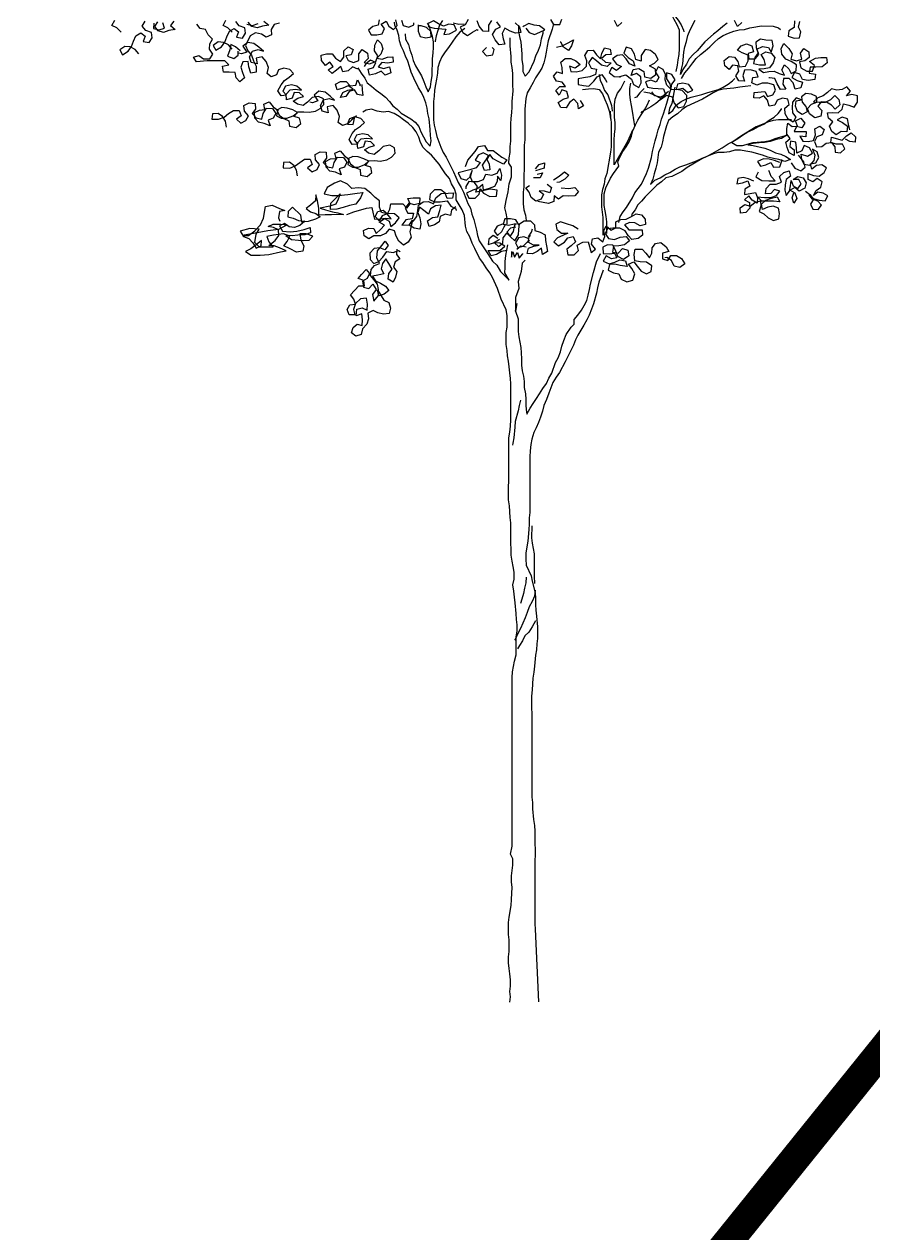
# Model space of a CAD drawing. Header units: inches. Extents: x 350994 to 353538, y 1581369 to 1583842.
# Drawn here: x 351236.177 to 351239.025, y 1582996.209 to 1583000.264 of the extents above; entities that cross this region are included whole.
import ezdxf

# ---------------------------------------------------------------- set-up
doc = ezdxf.new("R2010")
doc.units = ezdxf.units.IN
doc.header["$MEASUREMENT"] = 0
doc.linetypes.add('1', pattern=[0])
doc.layers.add("ROAD'S", color=1, linetype='1')
doc.layers.add('TREE', color=81, linetype='1')

# ---------------------------------------------------------------- blocks, each defined once
blk = doc.blocks.new('TREE_4')
at = {"color": 94}
for points in [[(-2320, 5744.7), (-2346, 5770.7), (-2374.9, 5785.2), (-2357.5, 5817)], [(-1657.6, 5744.7), (-1683.6, 5770.7), (-1712.5, 5785.2), (-1695.1, 5817)], [(664.1, 5803.3), (638.1, 5780.2), (620.8, 5814.9)], [(1693.5, 5813.9), (1690.5, 5773.4), (1658.7, 5753.2), (1655.8, 5721.4), (1690.5, 5709.8), (1722.3, 5712.7), (1731, 5747.4), (1716.6, 5776.3), (1725.3, 5808.1)], [(1379.5, 5803.3), (1353.4, 5780.2), (1336.1, 5814.9)], [(-2214.1, 5617.1), (-2237.2, 5643.1), (-2266.1, 5657.6), (-2297.9, 5660.5), (-2326.8, 5640.3), (-2312.4, 5611.4), (-2277.7, 5631.6), (-2257.4, 5660.5), (-2245.8, 5692.3), (-2231.3, 5724.1), (-2202.4, 5741.4), (-2176.4, 5721.1), (-2188, 5689.3), (-2153.3, 5683.5), (-2135.9, 5712.4), (-2138.8, 5744.2), (-2173.5, 5755.8), (-2193.7, 5781.8), (-2176.3, 5810.7)], [(-2124.3, 5799.1), (-2127.2, 5767.3), (-2092.5, 5758.6), (-2060.7, 5770.2), (-2072.2, 5802)], [(-2005.7, 5810.6), (-2026, 5784.6), (-1997.1, 5761.4), (-2034.7, 5755.7), (-2066.5, 5744.1), (-2098.3, 5752.8), (-2118.5, 5778.9), (-2101.1, 5807.8)], [(-1657.7, 5643.5), (-1680.8, 5669.6), (-1709.7, 5684), (-1741.5, 5687), (-1770.5, 5666.7), (-1756, 5637.8), (-1721.3, 5658), (-1701, 5686.9), (-1689.5, 5718.7), (-1675, 5750.5), (-1646, 5767.8), (-1620, 5747.6), (-1631.6, 5715.8), (-1596.9, 5710), (-1579.6, 5738.8), (-1582.4, 5770.7), (-1617.1, 5782.3), (-1637.3, 5808.3)], [(-1570.8, 5793.8), (-1536.2, 5785.1), (-1504.3, 5796.6)], [(-1469.6, 5811), (-1440.7, 5787.9), (-1478.3, 5782.1), (-1510.1, 5770.6), (-1541.9, 5779.3), (-1562.2, 5805.3)], [(28.1, 5801), (54.1, 5777.8), (62.7, 5743.1), (30.9, 5740.3), (-0.9, 5751.9), (-32.7, 5769.2), (-50.1, 5737.4), (-44.3, 5705.6), (-32.8, 5673.8), (-67.5, 5671), (-90.6, 5699.9), (-107.9, 5731.7), (-87.6, 5763.5), (-58.7, 5777.9), (-81.8, 5806.9)], [(-113.6, 5815.6), (-131, 5786.7), (-131, 5749.1), (-162.8, 5752), (-185.9, 5780.9), (-197.5, 5812.8)], [(-342, 5801.3), (-307.3, 5792.6), (-275.5, 5795.5)], [(-252.4, 5821.5), (-269.8, 5789.7), (-298.7, 5775.3), (-284.3, 5743.4), (-255.4, 5726.1), (-226.4, 5746.3), (-197.5, 5760.7), (-194.6, 5754.9)], [(239.1, 5821), (256.5, 5792.1), (294, 5792.1), (305.6, 5823.9)], [(-781.5, 5819.1), (-787.3, 5787.3), (-819.1, 5778.6), (-845.2, 5758.4), (-830.7, 5729.5), (-796, 5729.5), (-764.2, 5735.2), (-749.7, 5767), (-770, 5793), (-741, 5810.4), (-723.7, 5781.4), (-697.7, 5761.2), (-674.5, 5784.3), (-683.2, 5819)], [(-648.5, 5816.1), (-639.9, 5784.3), (-605.2, 5775.5), (-576.2, 5790), (-576.2, 5801.5)], [(-1377.1, 5799.4), (-1408.9, 5790.7), (-1426.3, 5761.8), (-1423.4, 5730), (-1455.3, 5715.6), (-1484.2, 5733), (-1518.8, 5741.7), (-1550.7, 5724.4), (-1579.6, 5666.6), (-1565.2, 5634.7), (-1542.1, 5608.7), (-1530.6, 5574), (-1516.1, 5542.2), (-1516.2, 5507.5), (-1548, 5501.7), (-1559.5, 5539.3), (-1562.4, 5571.1), (-1594.2, 5568.3), (-1605.8, 5536.5), (-1597.1, 5504.7), (-1585.6, 5472.9), (-1611.6, 5449.7), (-1634.7, 5472.9), (-1640.5, 5504.7), (-1675.2, 5507.6), (-1709.9, 5507.7), (-1715.6, 5542.4), (-1678, 5551), (-1701.2, 5574.2), (-1808.1, 5574.3), (-1871.7, 5568.5), (-1889.1, 5597.5), (-1857.3, 5606.1), (-1828.4, 5585.8), (-1790.8, 5585.8), (-1773.4, 5614.7), (-1793.6, 5643.6), (-1790.7, 5675.4), (-1776.2, 5704.3), (-1802.2, 5730.4), (-1816.6, 5762.2), (-1848.4, 5768), (-1868.6, 5794)], [(941.9, 5967.8), (947.6, 5904.2), (956.2, 5872.4), (976.4, 5846.4), (999.5, 5817.4), (1016.9, 5788.5), (1031.3, 5756.7), (1034.2, 5748)], [(1291.6, 5799.8), (1265.5, 5779.6), (1236.6, 5753.6), (1210.5, 5733.4), (1158.4, 5687.2), (1112.1, 5635.2), (1089, 5612.1), (1065.8, 5586.1), (1048.5, 5554.3), (1028.2, 5522.5), (1013.7, 5493.6), (1019.5, 5525.4), (1028.2, 5557.2), (1034.1, 5626.6), (1039.9, 5658.4), (1048.6, 5690.2), (1057.3, 5724.9), (1071.8, 5759.6), (1100.7, 5817.4)], [(256.5, 5795), (247.8, 5763.2), (224.6, 5693.8), (218.8, 5662), (212.9, 5627.3), (207.1, 5595.5), (198.4, 5563.7), (186.8, 5532), (169.5, 5503.1), (149.2, 5474.2), (134.7, 5445.3), (117.3, 5413.5), (100, 5384.6), (91.2, 5349.9), (85.4, 5286.3), (85.2, 5104.1), (82.3, 5072.3), (82.2, 4927.8), (79.3, 4896), (79.2, 4823.7), (76.3, 4791.9), (76.2, 4722.5), (79.1, 4687.8), (90.6, 4656), (93.5, 4624.2), (93.5, 4618.4)], [(987.7, 5511), (996.4, 5548.6), (999.3, 5580.4), (1005.1, 5612.2), (1008.1, 5646.9), (1008.2, 5756.7), (993.7, 5788.5), (976.4, 5820.4), (956.2, 5860.9)], [(-909, 5533), (-888.8, 5501.1), (-868.6, 5472.2), (-854.1, 5443.3), (-828.1, 5423), (-799.2, 5399.9), (-773.2, 5379.6), (-744.3, 5359.3), (-721.2, 5333.3), (-701, 5307.2), (-675, 5287), (-651.9, 5263.8), (-594.1, 5229.1), (-568.1, 5208.8), (-545, 5182.8), (-533.5, 5151), (-519, 5122), (-501.7, 5093.1), (-478.6, 5067.1), (-472.8, 5098.9), (-475.6, 5130.7), (-478.5, 5165.4), (-484.2, 5229), (-492.9, 5260.8), (-495.7, 5292.6), (-504.4, 5324.4), (-515.9, 5356.2), (-530.3, 5385.2), (-547.7, 5414.1), (-576.5, 5471.9), (-591, 5506.6), (-602.5, 5541.3), (-611.1, 5573.2), (-625.6, 5602.1), (-637.1, 5633.9), (-651.5, 5662.8), (-660.2, 5694.6), (-665.9, 5726.4), (-674.6, 5758.3), (-689, 5787.2), (-691.9, 5804.5)], [(-628.3, 5735.1), (-625.5, 5703.3), (-608.2, 5671.5), (-599.5, 5639.6), (-588, 5607.8), (-579.3, 5576), (-564.9, 5544.2), (-530.3, 5486.3), (-515.8, 5451.6), (-504.3, 5419.8), (-489.9, 5390.9), (-475.4, 5419.8), (-472.5, 5451.6), (-466.6, 5486.3), (-466.6, 5521), (-463.7, 5552.8), (-463.7, 5587.5), (-460.7, 5622.2), (-457.8, 5654), (-457.8, 5688.7), (-463.5, 5720.5), (-475.1, 5752.3), (-483.7, 5784.1), (-489.5, 5792.8)], [(-550.2, 5790), (-550.3, 5752.4), (-538.7, 5720.5), (-504, 5711.8), (-472.2, 5717.6), (-475.1, 5749.4), (-501.1, 5772.6), (-532.9, 5784.2), (-547.3, 5784.2)], [(-492.4, 5778.3), (-454.8, 5769.6), (-385.4, 5763.8), (-397, 5732), (-362.3, 5734.8), (-321.8, 5757.9), (-336.3, 5789.8), (-368.1, 5792.7), (-399.9, 5781.1), (-428.8, 5795.6), (-457.7, 5813), (-486.6, 5798.6), (-495.3, 5792.8)], [(-272.7, 5766.6), (-301.6, 5746.4), (-324.8, 5717.5), (-347.9, 5685.7), (-368.2, 5653.9), (-388.5, 5627.9), (-408.7, 5599), (-423.2, 5567.2), (-431.9, 5535.4), (-434.8, 5500.7), (-440.6, 5466), (-446.5, 5434.2), (-452.3, 5399.5), (-455.2, 5364.8), (-458.1, 5333), (-458.2, 5223.2), (-455.4, 5191.4), (-446.7, 5159.6), (-438.1, 5124.8), (-415, 5061.2), (-400.6, 5029.4), (-383.2, 5000.5), (-340, 4913.7), (-311.1, 4850.1), (-293.8, 4821.1), (-279.3, 4792.2), (-264.9, 4757.5), (-253.4, 4725.7), (-239, 4696.8), (-230.3, 4662.1), (-218.8, 4630.2), (-201.5, 4566.6), (-195.7, 4534.8), (-187.1, 4503), (-135.1, 4424.9), (-135.1, 4424.9), (-106.2, 4381.5), (-80.2, 4358.3), (-60, 4320.7), (-8, 4268.6), (-34, 4312), (-31.1, 4343.8), (-31.1, 4378.5), (-28.1, 4416.1), (-16.5, 4479.7)], [(-405.6, 5815.8), (-423, 5786.9), (-431.7, 5755.1), (-443.3, 5723.4), (-449.1, 5691.6), (-449.1, 5688.7)], [(48.3, 5786.5), (48.2, 5751.8), (54, 5720), (62.6, 5685.3), (68.4, 5615.9), (68.3, 5581.2), (74.1, 5546.5), (74, 5511.8), (88.5, 5482.9), (111.6, 5508.9), (140.6, 5572.5), (152.2, 5604.3), (166.7, 5638.9), (178.3, 5670.7), (184.1, 5705.4), (195.7, 5740.1), (195.7, 5748.8)], [(91.6, 5769.1), (111.8, 5743.1), (143.6, 5731.5), (175.5, 5745.9), (204.4, 5760.3), (172.6, 5783.5), (140.8, 5786.4), (109, 5798), (80.1, 5780.7), (74.3, 5777.8)], [(1019.5, 5470.5), (1039.7, 5502.3), (1062.9, 5531.1), (1086.1, 5562.9), (1106.3, 5588.9), (1132.4, 5612), (1161.3, 5635.1), (1187.3, 5658.3), (1213.4, 5684.2), (1239.4, 5707.4), (1268.4, 5724.7), (1300.2, 5739.1), (1332, 5750.6), (1363.8, 5759.3), (1395.6, 5762.1), (1427.4, 5770.8), (1462.1, 5776.5), (1493.9, 5782.3), (1566.2, 5782.2), (1598, 5770.6), (1609.6, 5762)], [(-909, 5524.3), (-940.8, 5538.8), (-966.8, 5515.7), (-998.6, 5509.9), (-1010.2, 5541.7), (-1036.2, 5518.6), (-1062.2, 5498.4), (-1085.4, 5521.5), (-1056.4, 5541.8), (-1076.6, 5567.8), (-1102.7, 5547.6), (-1125.8, 5576.5), (-1128.6, 5608.3), (-1096.8, 5617), (-1062.1, 5616.9), (-1041.9, 5590.9), (-1013, 5570.6), (-992.8, 5596.6), (-992.7, 5634.2), (-966.7, 5657.3), (-937.8, 5642.8), (-949.4, 5611.1), (-981.2, 5605.3), (-966.8, 5576.4), (-935, 5564.8), (-903.2, 5576.3), (-903.1, 5616.8), (-882.9, 5642.8), (-851.1, 5619.6), (-848.2, 5587.8), (-871.4, 5564.7), (-839.6, 5556), (-802, 5570.4), (-790.4, 5605.1), (-810.6, 5634.1), (-807.7, 5668.8), (-793.2, 5700.5), (-770.1, 5677.4), (-761.4, 5645.6), (-773, 5613.8), (-796.2, 5590.7), (-764.4, 5584.9), (-732.5, 5596.4), (-700.7, 5599.3), (-697.9, 5567.5), (-729.7, 5561.7), (-767.3, 5564.6), (-787.5, 5538.6), (-755.7, 5529.9), (-721, 5538.6), (-712.4, 5503.9), (-747.1, 5489.4), (-770.2, 5512.6), (-804.9, 5498.2), (-839.6, 5489.5), (-848.3, 5524.2), (-816.4, 5535.8), (-802, 5564.7), (-833.8, 5579.1), (-862.7, 5556), (-871.4, 5541.6)], [(-19.3, 4601.1), (-19.3, 4635.8), (-25, 4667.6), (-33.7, 4699.5), (-25, 4742.8), (-13.3, 4794.9), (-7.5, 4841.1), (7, 4884.5), (7, 4942.3), (-10.3, 4965.4), (-7.4, 4997.2), (-1.6, 5029), (-1.5, 5063.7), (1.4, 5095.5), (1.5, 5199.6), (4.4, 5231.4), (7.3, 5266.1), (10.2, 5297.9), (10.3, 5332.6), (16.1, 5396.2), (13.3, 5430.9), (13.3, 5500.3), (10.5, 5535), (4.7, 5566.8), (4.7, 5601.5), (-1, 5665.1), (-0.9, 5711.4)], [(273.7, 5656.2), (308.4, 5664.8), (343.1, 5682.2), (374.9, 5699.5), (363.3, 5664.8), (345.9, 5635.9), (317.1, 5656.2), (299.7, 5685.1), (296.8, 5685.1)], [(2022.5, 5163.1), (2013.8, 5197.8), (2008.1, 5229.6), (1976.3, 5238.3), (1947.3, 5223.9), (1979.1, 5206.5), (2008, 5186.2), (2005.1, 5151.5), (1970.4, 5154.4), (1941.5, 5134.2), (1915.5, 5154.5), (1901.1, 5186.3), (1921.3, 5212.3), (1895.3, 5232.6), (1889.6, 5264.4), (1921.4, 5267.3), (1953.2, 5264.3), (1976.3, 5287.4), (1985, 5319.2), (2016.8, 5310.5), (2048.6, 5298.9), (2068.9, 5327.8), (2068.9, 5365.4), (2034.2, 5374.1), (2002.4, 5365.5), (2025.6, 5394.4), (2005.4, 5420.4), (1976.4, 5403.1), (1944.6, 5400.2), (1912.8, 5408.9), (1889.7, 5385.8), (1863.6, 5365.6), (1831.8, 5354.1), (1805.8, 5331), (1840.5, 5328), (1878.1, 5328), (1909.9, 5345.3), (1933, 5368.4), (1956.1, 5345.3), (1961.9, 5313.5), (1935.8, 5287.5), (1912.7, 5310.6), (1883.8, 5328), (1852, 5330.9), (1831.8, 5304.9), (1854.9, 5278.9), (1849.1, 5244.2), (1814.4, 5235.5), (1782.6, 5258.7), (1771, 5290.5), (1794.2, 5316.5), (1826, 5328.1), (1823.1, 5362.8), (1794.3, 5377.2), (1759.6, 5380.2), (1733.5, 5359.9), (1739.3, 5328.1), (1759.5, 5302.1), (1768.1, 5270.3), (1739.2, 5255.9), (1710.3, 5273.2), (1698.8, 5305), (1701.7, 5336.8), (1733.5, 5342.6), (1701.7, 5354.2), (1681.4, 5328.2), (1678.5, 5296.4), (1681.4, 5264.6), (1701.6, 5238.5), (1684.2, 5209.6), (1655.3, 5227), (1638, 5258.8), (1635.2, 5293.5), (1661.2, 5313.8), (1652.5, 5345.6), (1620.7, 5351.4), (1588.9, 5339.8), (1574.5, 5310.9), (1542.6, 5305.2), (1531.1, 5339.9), (1510.9, 5365.9), (1482, 5351.5), (1450.2, 5354.4), (1453.1, 5386.2), (1516.7, 5392), (1531.1, 5363), (1562.9, 5371.7), (1580.3, 5400.6), (1568.8, 5432.4), (1534.1, 5441.1), (1499.4, 5441.1), (1467.6, 5429.6), (1438.7, 5444.1), (1444.5, 5475.9), (1476.3, 5478.7), (1464.8, 5510.5), (1430.1, 5522.1), (1395.4, 5519.3), (1383.8, 5484.6), (1395.3, 5452.8), (1360.6, 5455.7), (1343.3, 5484.6), (1360.7, 5513.5), (1354.9, 5545.3), (1323.1, 5548.3), (1302.9, 5522.3), (1276.9, 5545.4), (1274, 5577.2), (1302.9, 5600.3), (1334.7, 5597.4), (1355, 5571.4), (1363.6, 5539.5), (1401.2, 5542.4), (1415.7, 5574.2), (1415.7, 5608.9), (1381, 5623.4), (1352.1, 5637.9), (1375.3, 5663.9), (1407.1, 5675.4), (1438.9, 5663.8), (1447.5, 5629.1), (1415.7, 5617.6), (1421.5, 5585.8), (1459.1, 5585.7), (1479.3, 5611.7), (1467.8, 5643.5), (1502.5, 5660.9), (1537.2, 5655), (1554.5, 5626.1), (1566.1, 5663.7), (1560.3, 5695.5), (1522.8, 5698.4), (1491, 5704.2), (1462, 5686.9), (1464.9, 5655.1), (1476.4, 5623.3), (1456.2, 5594.4), (1447.5, 5559.7), (1485, 5551), (1519.7, 5551), (1511.1, 5582.8), (1493.8, 5611.7), (1522.7, 5629), (1554.5, 5620.3), (1574.7, 5594.3), (1566, 5562.5), (1542.9, 5533.6), (1511, 5527.8), (1479.2, 5525), (1508.1, 5504.7), (1539.9, 5510.5), (1571.7, 5513.3), (1600.6, 5498.9), (1632.4, 5490.1), (1618, 5522), (1632.5, 5550.9), (1658.5, 5527.7), (1672.9, 5498.8), (1701.9, 5516.1), (1704.8, 5550.8), (1673, 5571.1), (1641.2, 5585.6), (1618.1, 5614.5), (1612.3, 5649.2), (1629.7, 5678.1), (1658.6, 5649.1), (1678.8, 5617.3), (1670.1, 5585.5), (1704.8, 5573.9), (1736.6, 5585.5), (1728, 5620.2), (1748.2, 5649.1), (1777.1, 5628.8), (1780, 5594.1), (1754, 5573.9), (1722.1, 5568.1), (1730.8, 5533.4), (1765.5, 5513.2), (1800.2, 5513.1), (1811.8, 5547.8), (1782.9, 5571), (1817.6, 5591.2), (1849.4, 5594), (1884.1, 5594), (1886.9, 5562.2), (1858, 5539.1), (1820.4, 5536.2), (1785.7, 5536.3), (1779.9, 5501.6), (1817.5, 5495.8), (1814.6, 5464), (1774.1, 5458.2), (1739.4, 5464), (1725, 5495.8), (1693.2, 5504.5), (1675.8, 5475.7), (1707.6, 5458.3), (1739.4, 5446.7), (1730.7, 5414.9), (1696, 5406.2), (1684.4, 5443.8), (1661.3, 5469.9), (1626.6, 5469.9), (1623.7, 5435.2), (1641, 5406.3), (1609.2, 5403.4), (1589, 5438.1), (1574.6, 5470), (1542.8, 5472.9), (1539.9, 5472.9)], [(-1693, 5180.2), (-1698.6, 5214.5), (-1715.4, 5242.2), (-1740.7, 5261.6), (-1775.9, 5260), (-1779.2, 5227.8), (-1739, 5226.4), (-1706.5, 5240), (-1679.7, 5260.7), (-1650.5, 5279.9), (-1616.8, 5279.1), (-1605.6, 5248.1), (-1632.4, 5227.4), (-1606.1, 5204), (-1576, 5219.1), (-1561.5, 5247.6), (-1584.6, 5275.9), (-1587.8, 5308.7), (-1557.7, 5323.9), (-1521.6, 5321.6), (-1519.9, 5286.3), (-1539.3, 5261), (-1514.6, 5235.1), (-1481.6, 5227.9), (-1474.4, 5260.9), (-1454.3, 5292.7), (-1418.1, 5290.4), (-1399, 5261.2), (-1413.5, 5232.8), (-1444.5, 5221.6), (-1432.4, 5186.6), (-1467.3, 5201.8), (-1500.4, 5209), (-1522.6, 5233.3), (-1525.8, 5266.1), (-1495.7, 5281.3), (-1462.9, 5284.5), (-1470.1, 5316.4), (-1437.6, 5330), (-1414.4, 5301.7), (-1386.6, 5280.7), (-1393.8, 5247.7), (-1365.4, 5233.1), (-1331.7, 5232.4), (-1295.1, 5246.9), (-1268.4, 5267.6), (-1296.8, 5282.1), (-1330.8, 5293.3), (-1362.9, 5296.6), (-1393, 5281.4), (-1377.9, 5251.3), (-1350.1, 5230.3), (-1320.1, 5218.2), (-1316.9, 5185.4), (-1277.4, 5177.5), (-1249.1, 5200.7), (-1256.3, 5232.6), (-1287.8, 5242.3), (-1266.8, 5270), (-1231.6, 5271.7), (-1199.4, 5268.5), (-1161.1, 5275), (-1133.4, 5291.8), (-1111.5, 5315.6), (-1114.7, 5348.4), (-1143.2, 5362.9), (-1181.5, 5356.4), (-1208.9, 5329.2), (-1235.7, 5308.5), (-1268.8, 5315.7), (-1294.1, 5335.2), (-1266.4, 5351.9), (-1233, 5361.5), (-1256.8, 5383.4), (-1288.9, 5386.6), (-1300.1, 5352.6), (-1333.6, 5343), (-1336.8, 5375.8), (-1313.4, 5402.1), (-1280.6, 5405.3), (-1246, 5400.5), (-1272.2, 5423.9), (-1305.3, 5431.1), (-1341.2, 5423), (-1355.7, 5394.6), (-1333.5, 5370.3), (-1366.3, 5367.1), (-1385.4, 5396.3), (-1366.3, 5432), (-1346.8, 5457.4), (-1317.6, 5476.6), (-1293.3, 5498.8), (-1315.6, 5523.1), (-1351.1, 5531.9), (-1382.1, 5520.7), (-1394.2, 5490.7), (-1425.2, 5479.5), (-1450.5, 5499), (-1441.8, 5534.5), (-1456.3, 5571), (-1479.5, 5599.3), (-1515.4, 5591.2), (-1509.7, 5556.9), (-1545.2, 5565.6), (-1554.9, 5599.1), (-1537.2, 5632.4), (-1503.8, 5642), (-1472.2, 5632.4), (-1498.5, 5655.8), (-1528.7, 5678.3), (-1565.8, 5684.6), (-1594.1, 5661.5), (-1571.6, 5626.7), (-1602.6, 5615.6), (-1620.3, 5619.9)], [(-1611.5, 5634.8), (-1637.5, 5657.9), (-1666.4, 5672.4), (-1672.2, 5640.6), (-1686.7, 5603.1), (-1649.1, 5588.6), (-1623.1, 5608.8), (-1623, 5631.9)], [(-142.7, 5653.7), (-165.8, 5630.6), (-142.7, 5604.5), (-105.1, 5610.3), (-96.4, 5642.1), (-108, 5653.7)], [(415.1, 5338), (435.3, 5306.2), (406.3, 5288.9), (400.6, 5320.7), (377.5, 5346.7), (351.4, 5326.5), (331.2, 5294.7), (299.4, 5297.7), (284.9, 5326.6), (313.9, 5346.8), (345.7, 5355.4), (337, 5393), (305.3, 5401.7), (290.8, 5369.9), (270.6, 5398.9), (293.7, 5422), (328.4, 5422), (308.2, 5448), (273.5, 5453.8), (256.2, 5482.7), (279.3, 5508.7), (311.1, 5500), (308.3, 5534.7), (299.6, 5566.5), (325.7, 5589.6), (360.4, 5589.6), (389.3, 5575.1), (415.3, 5552), (386.3, 5531.8), (351.6, 5543.4), (360.3, 5511.6), (392.1, 5508.6), (426.8, 5517.3), (452.8, 5543.3), (455.8, 5575.1), (444.2, 5606.9), (461.6, 5635.8), (493.4, 5638.6), (513.6, 5609.7), (536.7, 5586.6), (545.4, 5618.4), (559.9, 5653), (594.6, 5644.3), (600.4, 5612.5), (568.6, 5609.7), (542.5, 5589.5), (565.6, 5566.3), (600.3, 5563.4), (577.2, 5540.3), (542.5, 5549), (513.6, 5575), (487.6, 5595.3), (464.4, 5563.5), (481.7, 5531.7), (513.5, 5525.9), (507.7, 5494.1), (473, 5479.6), (435.4, 5473.9), (403.6, 5468.1), (403.6, 5433.4), (435.4, 5427.6), (467.2, 5424.7), (496.1, 5453.6), (516.4, 5479.6), (545.3, 5494), (565.5, 5462.2), (574.2, 5447.7)], [(652.3, 5482.4), (687, 5491), (721.7, 5465), (733.2, 5433.1), (765, 5415.8), (779.5, 5444.7), (776.6, 5479.4), (750.6, 5499.6), (718.8, 5488.1), (730.4, 5522.8), (765.1, 5528.5), (794, 5511.2), (799.7, 5479.3), (837.3, 5470.6), (866.2, 5493.7), (863.4, 5525.5), (828.7, 5545.8), (857.6, 5560.2), (880.8, 5583.4), (863.5, 5612.3), (834.6, 5635.4), (802.8, 5641.3), (779.6, 5606.6), (779.6, 5571.9), (747.8, 5583.5), (739.1, 5615.3), (721.8, 5647.1), (690, 5655.8), (675.5, 5621.1), (701.5, 5595.1), (730.4, 5574.8), (742, 5543), (710.2, 5557.5), (690, 5586.4), (666.9, 5609.6), (635, 5606.7), (609, 5586.5), (632.1, 5554.7), (661, 5540.2), (632.1, 5517.1), (603.2, 5534.5), (588.7, 5505.6), (617.6, 5482.4), (649.4, 5479.5), (655.2, 5479.5)], [(528, 5494.1), (533.7, 5459.4), (548.1, 5430.4), (559.7, 5398.6), (579.9, 5372.6), (603, 5308.9), (605.8, 5277.1), (605.8, 5274.2)], [(793.9, 5389.7), (828.6, 5383.9), (869, 5366.5), (900.8, 5349.1), (929.7, 5369.4), (964.4, 5360.7), (976, 5323.1), (999.1, 5294.1), (1033.8, 5302.8), (1048.3, 5334.6), (1051.2, 5369.2), (1022.3, 5398.2), (990.5, 5404), (1028.1, 5412.6), (1057, 5386.6), (1085.9, 5401), (1062.8, 5432.8), (1028.1, 5441.5), (996.3, 5435.8), (987.6, 5404), (955.8, 5401.1), (961.6, 5435.8), (981.9, 5461.8), (961.7, 5493.7), (929.9, 5502.4), (929.8, 5467.7), (950, 5438.7), (955.8, 5406.9), (932.7, 5430.1), (921.2, 5461.9), (924.1, 5493.7), (909.6, 5522.6), (880.7, 5540), (863.4, 5508.2), (883.6, 5476.4), (869.1, 5447.5), (837.3, 5459.1), (805.5, 5450.4), (817, 5418.6), (848.8, 5412.8), (912.4, 5407), (924, 5375.1), (895, 5357.8), (860.4, 5366.5), (843, 5389.7)], [(-885.9, 5434.6), (-883.1, 5402.8), (-880.2, 5368.1), (-912, 5373.9), (-929.3, 5402.9), (-961.1, 5391.3), (-981.4, 5362.4), (-1013.2, 5356.7), (-998.7, 5385.6), (-969.8, 5400), (-938, 5405.8), (-966.9, 5426), (-998.7, 5411.6), (-1033.4, 5403), (-1042.1, 5434.8), (-1013.1, 5452.1), (-978.4, 5452.1), (-955.3, 5426), (-920.6, 5428.9), (-911.9, 5460.7), (-894.6, 5431.7), (-900.4, 5426)], [(429.6, 5404.5), (464.3, 5407.4), (496.1, 5410.2), (527.9, 5404.4), (548.1, 5378.4), (562.5, 5343.7), (577, 5311.9), (588.5, 5277.1), (594.2, 5245.3), (597.1, 5228)], [(727.2, 5161.4), (712.7, 5129.6), (698.2, 5094.9), (680.8, 5066), (617.1, 4956.2), (617.2, 5034.3), (617.2, 5103.6), (620.2, 5135.4), (623.1, 5170.1), (623.1, 5204.8), (620.3, 5239.5), (620.3, 5311.8), (623.2, 5346.5), (637.7, 5381.2), (658, 5407.2), (672.5, 5436.1), (681.2, 5456.3)], [(645.7, 4612.1), (654.4, 4646.8), (671.8, 4675.7), (692, 4701.7), (726.8, 4759.5), (741.3, 4788.4), (781.8, 4840.4), (810.8, 4904), (822.4, 4935.8), (839.8, 4999.4), (845.6, 5034), (863, 5097.6), (871.7, 5132.3), (880.4, 5164.1), (892, 5195.9), (900.7, 5227.7), (912.3, 5259.5), (921, 5291.3), (932.6, 5323.1), (950, 5386.7), (958.7, 5409.8)], [(715.9, 5441.8), (710, 5410), (710, 5375.3), (712.9, 5340.6), (718.6, 5308.8), (724.4, 5274.1), (735.9, 5210.5), (738.8, 5187.4)], [(796.8, 5410), (770.7, 5384), (750.5, 5358), (738.9, 5355.1)], [(1432.9, 5426.7), (1398.2, 5421), (1366.4, 5418.1), (1331.7, 5412.4), (1268.1, 5406.6), (1236.2, 5398), (1207.3, 5383.6), (1178.4, 5366.2), (1143.7, 5346), (1048.2, 5302.7), (1022.2, 5282.5), (996.1, 5259.4), (967.2, 5242.1), (941.2, 5219), (929.6, 5187.2), (912.2, 5123.6), (906.4, 5091.8), (897.7, 5060), (883.2, 5031.1), (877.4, 4999.3), (874.4, 4967.5), (865.7, 4935.7), (857, 4901), (848.3, 4869.2), (833.8, 4837.4), (859.9, 4863.4), (891.7, 4877.9), (920.6, 4895.2), (949.6, 4909.6), (981.4, 4929.8), (1010.3, 4944.3), (1045, 4955.8), (1108.6, 4978.9), (1137.6, 4993.3), (1172.3, 5007.7), (1201.2, 5022.2), (1230.1, 5039.5), (1262, 5056.8), (1296.7, 5079.9), (1325.6, 5094.3), (1354.5, 5111.6), (1383.5, 5131.9), (1415.3, 5152.1), (1447.1, 5166.5), (1478.9, 5183.8), (1510.7, 5198.2), (1542.6, 5221.3), (1571.5, 5238.7), (1594.6, 5261.8), (1614.9, 5287.8), (1614.9, 5290.7)], [(978.9, 5418.5), (973.1, 5386.7), (967.3, 5352), (961.5, 5320.2), (947, 5291.3), (941.2, 5259.5), (967.2, 5279.7), (987.5, 5311.5), (1016.4, 5331.7), (1045.4, 5346.1), (1077.2, 5357.7), (1140.8, 5374.9), (1175.5, 5386.5), (1239.1, 5403.8), (1268.1, 5418.2), (1297, 5435.5), (1323, 5455.7), (1337.5, 5470.2)], [(-1269.1, 4889.2), (-1274.7, 4923.6), (-1291.5, 4951.3), (-1316.8, 4970.7), (-1352.1, 4969), (-1355.3, 4936.9), (-1315.1, 4935.4), (-1282.6, 4949.1), (-1255.8, 4969.8), (-1226.6, 4988.9), (-1192.9, 4988.2), (-1181.7, 4957.2), (-1208.5, 4936.4), (-1182.2, 4913), (-1152.1, 4928.2), (-1137.6, 4956.6), (-1160.7, 4984.9), (-1163.9, 5017.8), (-1133.8, 5032.9), (-1097.7, 5030.6), (-1096, 4995.4), (-1115.4, 4970), (-1090.7, 4944.1), (-1057.7, 4936.9), (-1050.5, 4970), (-1030.4, 5001.8), (-994.2, 4999.5), (-975.1, 4970.2), (-989.6, 4941.8), (-1020.6, 4930.6), (-1008.5, 4895.6), (-1043.4, 4910.8), (-1076.5, 4918), (-1098.7, 4942.3), (-1101.9, 4975.2), (-1071.8, 4990.3), (-1039, 4993.5), (-1046.2, 5025.5), (-1013.7, 5039.1), (-990.5, 5010.8), (-962.7, 4989.8), (-969.9, 4956.7), (-941.5, 4942.2), (-907.8, 4941.4), (-871.3, 4955.9), (-844.5, 4976.7), (-872.9, 4991.2), (-906.9, 5002.4), (-939, 5005.6), (-969.2, 4990.4), (-954, 4960.3), (-926.2, 4939.4), (-896.2, 4927.3), (-893, 4894.4), (-853.5, 4886.6), (-825.2, 4909.7), (-832.4, 4941.7), (-863.9, 4951.3), (-842.9, 4979.1), (-807.7, 4980.8), (-775.5, 4977.5), (-737.2, 4984.1), (-709.5, 5000.8), (-687.6, 5024.6), (-690.9, 5057.4), (-719.3, 5072), (-757.6, 5065.4), (-785, 5038.3), (-811.8, 5017.6), (-844.9, 5024.8), (-870.2, 5044.2), (-842.5, 5060.9), (-809.1, 5070.6), (-832.9, 5092.4), (-865.1, 5095.7), (-876.3, 5061.7), (-909.7, 5052.1), (-912.9, 5084.9), (-889.5, 5111.1), (-856.7, 5114.3), (-822.1, 5109.6), (-848.3, 5133), (-881.4, 5140.2), (-917.3, 5132.1), (-931.8, 5103.7), (-909.6, 5079.3), (-942.4, 5076.1), (-961.5, 5105.3), (-942.4, 5141.1), (-922.9, 5166.4), (-893.7, 5185.6), (-869.4, 5207.9), (-891.7, 5232.2), (-927.2, 5240.9), (-958.2, 5229.8), (-970.3, 5199.8), (-1001.3, 5188.6), (-1026.6, 5208), (-1017.9, 5243.5), (-1032.4, 5280.1), (-1055.6, 5308.4), (-1091.5, 5300.3), (-1085.8, 5265.9), (-1121.3, 5274.7), (-1131, 5308.1), (-1113.3, 5341.5), (-1079.9, 5351.1), (-1048.4, 5341.4), (-1074.6, 5364.9), (-1104.8, 5387.4), (-1141.9, 5393.7), (-1170.2, 5370.5), (-1147.7, 5335.8), (-1178.7, 5324.6), (-1196.4, 5329)], [(573.4, 4545.7), (573.4, 4615.1), (570.6, 4646.9), (564.8, 4681.6), (559.1, 4713.4), (559.1, 4782.8), (567.8, 4817.4), (596.8, 4875.2), (614.2, 4904.1), (646, 4947.5), (640.3, 4973.5), (654.7, 5005.3), (669.2, 5034.2), (689.5, 5063.1), (706.9, 5092), (721.3, 5126.7), (730.1, 5158.5), (744.5, 5193.2), (759, 5222.1), (779.3, 5253.8), (799.6, 5282.7), (814, 5311.6), (828.5, 5343.4)], [(941.3, 5392.5), (915.3, 5369.4), (892.1, 5343.4), (866.1, 5320.3), (837.2, 5300.1), (808.2, 5285.6), (779.3, 5268.3), (779.3, 5265.4)], [(-2.9, -31.8), (0, 0), (-2.9, 31.8), (0.1, 63.6), (0.1, 101.2), (-2.8, 135.9), (-8.5, 167.7), (-11.4, 202.4), (-11.3, 237.1), (-8.4, 268.9), (-8.4, 338.3), (-11.2, 370.1), (-11.2, 442.4), (-8.2, 474.2), (3.4, 543.6), (6.3, 578.3), (9.2, 615.8), (9.3, 650.5), (6.4, 685.2), (6.4, 719.9), (9.4, 751.7), (15.2, 783.5), (15.2, 821.1), (0.8, 850), (9.5, 896.3), (10, 1900.6), (12.9, 1935.3), (24.6, 1998.9), (33.3, 2036.5), (33.4, 2143.5), (39.2, 2178.2), (39.2, 2215.8), (36.4, 2247.6), (33.5, 2282.3), (27.8, 2345.9), (24.9, 2380.6), (19.2, 2415.3), (13.4, 2452.9), (22.1, 2487.6), (22.2, 2528), (16.4, 2562.7), (10.7, 2594.5), (4.9, 2629.3), (4.9, 2666.8), (2.1, 2701.5), (2.2, 2823), (-0.7, 2854.8), (-6.4, 2924.2), (-12.1, 2958.9), (-12.1, 3034), (-9.1, 3074.5), (-8.9, 3329), (-3.1, 3363.6), (-0.2, 3398.3), (2.8, 3435.9), (3, 3649.9), (0.1, 3681.7), (-2.8, 3716.4), (-8.5, 3751.1), (-11.4, 3785.8), (-17.1, 3817.6), (-20, 3849.4), (-25.7, 3884.1), (-25.7, 3956.4), (-19.9, 3988.2), (-19.8, 4057.6), (-25.6, 4092.3), (-54.4, 4155.9), (-77.5, 4219.5), (-106.3, 4283.2), (-123.7, 4312.1), (-143.9, 4341), (-164.1, 4372.9), (-184.3, 4398.9), (-213.2, 4456.8), (-227.6, 4488.6), (-242, 4526.2), (-259.3, 4558), (-268, 4589.8), (-273.7, 4653.4), (-288.1, 4688.1), (-322.8, 4746), (-322.7, 4780.7), (-334.3, 4812.5), (-351.6, 4841.4), (-363.1, 4873.2), (-386.2, 4902.2), (-406.4, 4931.1), (-423.8, 4960), (-470, 5012.1), (-496, 5035.3), (-519.1, 5058.4), (-536.4, 5087.4), (-545, 5119.2), (-562.4, 5151), (-582.6, 5177), (-608.6, 5203.1), (-637.5, 5223.3), (-663.5, 5243.6), (-692.4, 5261), (-727.1, 5272.6), (-758.9, 5269.7), (-793.6, 5275.5), (-828.2, 5287.1), (-860.1, 5281.4), (-880.3, 5269.8)], [(594.3, 5274.3), (597.1, 5239.6), (600, 5207.7), (599.9, 5063.2), (596.9, 5031.4), (573.7, 4904.2), (562.1, 4872.4), (559.2, 4840.6), (547.6, 4808.8), (541.8, 4777), (541.7, 4704.7), (547.5, 4672.9), (550.3, 4641.1), (550.2, 4537)], [(-917.9, 5246.7), (-946.8, 5220.7), (-970, 5197.6), (-938.2, 5194.7), (-926.6, 5240.9)], [(1675.6, 5224.1), (1597.5, 5224.2), (1565.7, 5218.4), (1531, 5209.8), (1499.2, 5195.4), (1464.5, 5180.9), (1377.7, 5129), (1319.8, 5088.5), (1348.7, 5071.2), (1383.4, 5071.1), (1447, 5088.4), (1516.4, 5094.1), (1548.2, 5099.9), (1582.9, 5114.3), (1646.6, 5131.6), (1614.7, 5111.4), (1582.9, 5105.7), (1548.2, 5094.1), (1513.5, 5088.4), (1481.7, 5085.5), (1447, 5082.6), (1415.2, 5074), (1447, 5071.1), (1516.4, 5053.7), (1548.2, 5042.1), (1580, 5027.6), (1611.8, 5018.9), (1640.7, 5004.4), (1669.6, 4987), (1634.9, 4975.5), (1600.2, 4987.1), (1568.4, 4992.9), (1533.7, 5001.6), (1501.9, 5013.2), (1438.3, 5030.6), (1403.6, 5036.4), (1371.8, 5042.2), (1337.1, 5042.3), (1305.3, 5033.6), (1273.5, 5027.9), (1235.9, 5027.9), (1204.1, 5019.3), (1169.4, 5004.8), (1140.5, 4990.4), (1053.7, 4938.4), (1021.8, 4915.3), (992.9, 4900.9), (961.1, 4886.5), (926.4, 4877.8), (900.4, 4854.7), (871.4, 4834.5), (802, 4765.2), (781.7, 4739.2), (758.6, 4716.1), (744.1, 4687.2), (723.8, 4661.2), (720.9, 4652.5)], [(1759, 4799), (1785, 4778.7), (1805.2, 4749.8), (1787.9, 4720.9), (1802.3, 4692), (1834.1, 4689.1), (1854.4, 4715.1), (1831.3, 4738.2), (1799.5, 4749.8), (1779.2, 4775.9), (1805.2, 4755.6), (1839.9, 4744), (1874.6, 4741.1), (1892, 4770), (1863.1, 4787.4), (1831.3, 4793.2), (1805.3, 4772.9), (1822.6, 4801.8), (1848.7, 4822.1), (1857.4, 4853.9), (1828.5, 4874.1), (1802.4, 4853.9), (1773.5, 4868.4), (1773.6, 4903.1), (1805.4, 4891.5), (1840.1, 4888.6), (1869, 4908.8), (1883.5, 4937.7), (1854.6, 4955.1), (1822.8, 4952.2), (1796.7, 4929.1), (1788.1, 4960.9), (1819.9, 4966.7), (1837.3, 4998.4), (1828.6, 5033.1), (1799.7, 5047.6), (1814.2, 5012.9), (1808.3, 4981.1), (1782.3, 4952.2), (1750.5, 4958), (1736.1, 4987), (1733.2, 5018.8), (1770.8, 5007.2), (1799.7, 5024.5), (1782.4, 5056.3), (1750.6, 5070.8), (1736.1, 5039), (1707.2, 5024.6), (1704.3, 5056.4), (1701.5, 5091.1), (1669.7, 5096.9), (1663.9, 5065.1), (1689.9, 5044.8), (1689.8, 5010.1), (1660.9, 5027.5), (1649.4, 5059.3), (1640.7, 5091.1), (1666.8, 5111.4), (1646.6, 5137.4), (1646.6, 5172.1), (1652.4, 5203.9), (1678.4, 5183.6), (1710.2, 5186.5), (1698.7, 5218.3), (1730.5, 5232.7), (1753.6, 5203.8), (1736.2, 5174.9), (1704.4, 5183.6), (1690, 5154.7), (1762.2, 5154.6), (1759.3, 5122.8), (1724.6, 5125.8), (1742, 5096.8), (1773.8, 5093.9), (1805.6, 5099.7), (1817.2, 5134.3), (1814.3, 5169), (1843.2, 5186.4), (1869.2, 5166.1), (1857.6, 5134.3), (1825.8, 5122.8), (1811.3, 5093.9), (1822.9, 5062.1), (1854.7, 5064.9), (1880.7, 5085.1), (1912.5, 5088), (1932.7, 5062), (1935.6, 5030.2), (1967.4, 5027.2), (1993.5, 5050.3), (1979, 5079.3), (1941.4, 5079.3), (1909.6, 5088), (1912.6, 5119.8), (1976.2, 5102.4), (2002.2, 5128.4), (2031.1, 5145.7), (2057.1, 5122.6), (2054.2, 5090.8), (2022.4, 5093.7), (1996.4, 5108.2)], [(-267.6, 4945.4), (-253.2, 4983), (-232.9, 5009), (-209.7, 5035), (-189.5, 5063.9), (-154.8, 5069.7), (-137.4, 5040.7), (-102.8, 5040.7), (-50.7, 5000.2), (-21.8, 4985.7), (-42.1, 4959.7), (-73.9, 4974.2), (-102.8, 4991.5), (-123, 5017.6), (-140.4, 4988.7), (-126, 4959.8), (-123.1, 4925.1), (-154.9, 4922.2), (-166.4, 4954), (-146.2, 4982.9), (-131.7, 5011.8), (-163.5, 5026.3), (-192.4, 5011.9), (-209.8, 4983), (-180.9, 4968.5), (-204, 4936.7), (-241.6, 4925.2), (-311, 4907.9), (-296.6, 4873.2), (-261.9, 4864.5), (-235.9, 4887.6), (-227.2, 4922.3), (-241.7, 4890.5), (-227.2, 4855.8), (-192.6, 4855.7), (-160.7, 4867.3), (-146.3, 4899.1), (-111.6, 4893.2), (-79.7, 4904.8), (-62.4, 4933.7), (-53.7, 4893.2), (-56.7, 4861.4), (-76.9, 4887.4), (-79.8, 4855.6), (-94.3, 4826.7), (-126.1, 4815.2), (-160.8, 4803.7), (-163.7, 4838.4), (-189.7, 4815.3), (-224.4, 4803.7), (-262, 4786.4), (-247.6, 4757.5), (-210, 4757.4), (-186.8, 4780.6), (-181, 4812.4), (-160.8, 4786.3), (-123.2, 4766), (-82.8, 4768.9), (-79.8, 4803.6), (-120.3, 4809.4), (-175.3, 4797.9), (-207.1, 4792.1), (-195.5, 4826.8), (-215.7, 4852.9), (-247.5, 4855.8), (-264.9, 4826.9), (-264.9, 4812.4)], [(148.7, 4930.6), (171.8, 4956.6), (203.7, 4968.1), (200.7, 4936.3), (148.7, 4919)], [(1605.9, 4969.7), (1574.1, 4981.3), (1542.4, 4990), (1507.7, 4990.1), (1472.9, 4975.6), (1490.3, 4946.7), (1522.1, 4955.4), (1551, 4969.8), (1568.3, 4940.9), (1605.9, 4943.7), (1617.5, 4978.4), (1617.5, 4987.1)], [(1672.4, 4966.8), (1695.5, 4935), (1730.2, 4920.5), (1756.3, 4940.7), (1747.6, 4972.5), (1727.4, 5001.4), (1715.9, 5013)], [(160.2, 4898.8), (192, 4907.4), (177.6, 4878.5), (137.1, 4878.6)], [(255.6, 4866.9), (290.3, 4887.1), (322.2, 4913.1), (348.2, 4892.8), (325, 4869.7), (293.2, 4852.4), (275.8, 4849.5)], [(1449.7, 4857.1), (1417.9, 4871.6), (1386.1, 4880.3), (1354.3, 4874.6), (1348.5, 4842.8), (1383.2, 4848.5), (1415, 4860), (1426.6, 4828.2), (1397.6, 4810.9), (1394.7, 4779.1), (1429.4, 4784.9), (1461.2, 4790.6), (1472.7, 4758.8), (1469.8, 4727), (1440.9, 4744.4), (1420.7, 4770.4), (1394.7, 4747.3), (1423.6, 4729.9), (1426.4, 4698.1), (1403.3, 4672.1), (1371.5, 4666.4), (1368.6, 4698.2), (1397.5, 4718.4), (1429.3, 4709.7), (1455.4, 4729.9), (1490.1, 4741.4), (1492.9, 4709.6), (1481.3, 4677.8), (1510.2, 4663.3), (1536.2, 4640.2), (1568, 4622.8), (1599.9, 4634.4), (1602.8, 4666.2), (1597, 4698), (1565.2, 4709.6), (1533.4, 4703.8), (1501.6, 4689.4), (1495.8, 4721.2), (1521.9, 4744.3), (1556.6, 4755.8), (1588.4, 4764.5), (1605.7, 4735.5), (1568.1, 4738.5), (1498.8, 4738.5), (1472.8, 4764.6), (1513.2, 4761.6), (1550.8, 4761.6), (1585.5, 4773.1), (1605.8, 4799.2), (1574, 4807.9), (1550.8, 4784.7), (1519, 4781.9), (1524.8, 4813.7), (1548, 4839.7), (1582.7, 4839.7), (1614.5, 4851.2), (1603, 4885.9), (1629, 4909), (1660.8, 4920.5), (1669.5, 4888.7), (1643.4, 4868.5), (1637.6, 4836.7), (1634.7, 4804.9), (1643.3, 4773.1), (1663.6, 4799.1), (1669.4, 4830.9), (1672.3, 4862.7), (1683.9, 4830.9), (1712.8, 4813.5), (1733, 4839.5), (1718.6, 4868.4), (1683.9, 4868.5), (1712.8, 4885.8), (1744.6, 4877.1), (1762, 4848.2), (1753.3, 4816.4), (1721.4, 4799), (1695.4, 4819.3), (1666.5, 4804.9), (1695.4, 4787.5), (1706.9, 4755.7), (1689.6, 4726.8), (1678, 4758.6), (1689.6, 4787.5)], [(1475.8, 4912), (1461.3, 4883.1), (1498.9, 4862.9), (1539.3, 4859.9), (1576.9, 4859.9), (1553.8, 4885.9), (1542.3, 4917.8), (1539.4, 4920.6)], [(-974.3, 4660.3), (-933.8, 4674.7), (-858.6, 4697.7), (-826.8, 4700.6), (-818.2, 4663), (-809.5, 4631.2), (-777.7, 4634.1), (-743, 4636.9), (-711.2, 4634), (-734.3, 4662.9), (-769, 4671.6), (-780.5, 4703.5), (-780.5, 4741), (-806.5, 4761.3), (-832.5, 4787.4), (-867.2, 4813.4), (-907.7, 4819.2), (-945.3, 4813.5), (-971.2, 4839.5), (-1011.7, 4859.8), (-1049.3, 4845.4), (-1092.7, 4819.4), (-1110.1, 4781.8), (-1063.8, 4773.1), (-1026.2, 4773.1), (-968.4, 4778.8), (-913.5, 4787.4), (-878.8, 4790.3), (-893.3, 4758.5), (-922.2, 4720.9), (-959.8, 4712.3), (-997.4, 4700.8), (-1035, 4692.1), (-1072.6, 4689.3), (-1069.7, 4726.9), (-1014.7, 4781.7), (-1026.3, 4749.9), (-1040.7, 4721), (-1075.5, 4709.5), (-1133.3, 4698), (-1101.5, 4686.4), (-1061, 4674.8), (-1029.2, 4669), (-994.5, 4660.3), (-1066.8, 4657.5), (-1104.4, 4657.5), (-1142, 4654.6), (-1142, 4698), (-1150.6, 4741.4), (-1159.2, 4776.1), (-1162.2, 4741.4), (-1191.1, 4715.4), (-1217.1, 4695.2), (-1191.1, 4674.9), (-1159.3, 4666.2), (-1133.3, 4646), (-1162.3, 4631.5), (-1205.6, 4617.1), (-1243.2, 4614.2), (-1249, 4654.7), (-1298.1, 4703.9), (-1324.1, 4677.9), (-1327.1, 4646.1), (-1295.3, 4637.4), (-1263.5, 4622.9), (-1225.9, 4620), (-1254.8, 4594), (-1286.6, 4582.5), (-1318.4, 4585.4), (-1347.3, 4605.7), (-1376.3, 4591.2), (-1358.9, 4559.4), (-1312.7, 4556.5), (-1272.2, 4559.3), (-1228.8, 4570.9), (-1194.1, 4582.4), (-1191.3, 4550.6), (-1226, 4539.1), (-1266.4, 4536.2), (-1301.1, 4533.3), (-1338.7, 4533.4), (-1304, 4510.2), (-1263.6, 4507.3), (-1231.8, 4504.4), (-1200, 4507.2), (-1176.8, 4530.3), (-1217.3, 4544.8), (-1254.9, 4544.9), (-1249.1, 4507.3), (-1231.8, 4472.6), (-1237.6, 4440.8), (-1275.2, 4435), (-1312.8, 4455.3), (-1350.3, 4472.7), (-1330.1, 4498.7), (-1315.6, 4530.5), (-1353.2, 4545), (-1411, 4536.3), (-1451.5, 4527.7), (-1440, 4495.9), (-1414, 4464.1), (-1494.9, 4464.1), (-1523.8, 4493.1), (-1515.1, 4542.2), (-1497.7, 4571.1), (-1552.6, 4576.9), (-1610.5, 4559.6), (-1590.3, 4527.8), (-1558.5, 4516.2), (-1535.4, 4490.2), (-1515.2, 4458.4), (-1486.2, 4472.8), (-1483.3, 4504.6), (-1515.1, 4478.6), (-1547, 4455.5), (-1578.8, 4438.2), (-1544.1, 4417.9), (-1492.1, 4417.9), (-1440, 4420.7), (-1370.6, 4438), (-1335.9, 4443.7), (-1376.4, 4461.1), (-1408.2, 4472.7), (-1440, 4475.6), (-1402.4, 4504.5), (-1379.2, 4533.4), (-1382.1, 4568.1), (-1411, 4582.6), (-1442.8, 4588.4), (-1413.8, 4602.8), (-1367.6, 4602.8), (-1330, 4597), (-1382.1, 4571), (-1445.7, 4562.4), (-1509.3, 4550.9), (-1564.2, 4539.4), (-1596, 4533.6), (-1561.4, 4533.6), (-1523.7, 4562.5), (-1489, 4597.1), (-1471.6, 4637.6), (-1460, 4707), (-1419.5, 4715.6), (-1376.2, 4695.3), (-1344.4, 4683.7), (-1376.2, 4678), (-1382, 4640.4), (-1373.3, 4620.1)], [(218, 4840.9), (244, 4820.6), (235.3, 4788.8), (203.5, 4797.5), (171.7, 4800.5), (197.7, 4780.2), (183.2, 4751.3), (151.4, 4739.8), (122.5, 4760), (111, 4791.8), (90.8, 4817.9), (113.9, 4832.3)], [(-325.7, 4705.5), (-351.7, 4685.3), (-357.5, 4653.5), (-389.3, 4662.2), (-418.3, 4647.8), (-424.1, 4616), (-453, 4598.6), (-484.8, 4587.1), (-493.5, 4621.8), (-464.5, 4642), (-432.7, 4644.9), (-421.1, 4682.5), (-412.4, 4714.3), (-447.1, 4711.4), (-476, 4694.1), (-487.6, 4662.3), (-516.5, 4682.6), (-542.5, 4702.8), (-551.2, 4671), (-539.7, 4639.2), (-534, 4604.5), (-539.8, 4572.7), (-574.5, 4578.5), (-603.4, 4595.9), (-583.1, 4624.8), (-600.5, 4555.4), (-591.9, 4523.6), (-609.2, 4494.7), (-638.2, 4477.4), (-664.2, 4500.5), (-681.5, 4529.5), (-690.1, 4561.3), (-721.9, 4572.9), (-745.1, 4546.9), (-774, 4532.4), (-814.5, 4532.5), (-843.4, 4515.2), (-872.3, 4532.5), (-875.2, 4564.3), (-846.2, 4578.8), (-814.4, 4575.8), (-800, 4546.9), (-774, 4570), (-750.8, 4596), (-782.6, 4613.4), (-750.8, 4636.5), (-721.9, 4619.1), (-713.2, 4587.3), (-684.3, 4610.4), (-664, 4639.3), (-690, 4662.5), (-730.5, 4665.4), (-765.2, 4651), (-782.6, 4622.1), (-805.7, 4648.1), (-791.2, 4677), (-759.4, 4685.7), (-733.4, 4662.5), (-718.9, 4691.4), (-713.1, 4723.2), (-640.8, 4723.1), (-617.7, 4697.1), (-597.5, 4723.1), (-611.9, 4754.9), (-580.1, 4757.8), (-539.6, 4757.7), (-542.5, 4725.9), (-574.3, 4717.3), (-606.1, 4726), (-626.4, 4697.1), (-612, 4668.2), (-577.3, 4668.2), (-586, 4633.5), (-623.6, 4627.7), (-646.7, 4595.9), (-603.4, 4598.8), (-577.3, 4621.9), (-557, 4647.9), (-551.2, 4682.6), (-548.3, 4714.4), (-519.4, 4734.6), (-487.6, 4737.5), (-458.7, 4723), (-444.2, 4757.7), (-412.4, 4783.7), (-371.9, 4786.5), (-340.1, 4789.4), (-345.9, 4757.6), (-377.7, 4754.7), (-389.2, 4786.5), (-415.2, 4806.8), (-452.8, 4806.8), (-478.9, 4780.8), (-481.8, 4749), (-452.9, 4734.5), (-418.2, 4734.5), (-377.7, 4740.3), (-354.6, 4708.4), (-325.7, 4693.9), (-322.8, 4682.4)], [(301.8, 4817.7), (348.1, 4814.8), (382.8, 4820.5), (405.9, 4797.4), (382.7, 4771.4), (345.2, 4768.5), (313.3, 4771.4), (287.3, 4751.2), (261.3, 4771.5), (258.4, 4736.8), (226.6, 4725.2), (163, 4736.9)], [(-22.3, 4445), (-54.1, 4439.3), (-83.1, 4421.9), (-114.9, 4413.3), (-132.2, 4445.1), (-62.8, 4445), (-33.9, 4471), (-62.8, 4488.4), (-94.6, 4491.3), (-71.5, 4468.2), (-45.4, 4488.4), (-42.5, 4520.2), (-22.2, 4549.1), (0.9, 4525.9), (26.9, 4502.8), (47.1, 4537.5), (50.1, 4569.3), (53, 4604), (81.9, 4621.3), (119.5, 4621.3), (142.6, 4598.1), (145.5, 4563.4), (177.3, 4554.7), (206.2, 4537.3), (209, 4505.5), (214.8, 4473.7), (220.5, 4439), (191.6, 4421.7), (185.8, 4459.3), (159.8, 4439.1), (130.9, 4424.6), (99.1, 4427.6), (107.8, 4459.3), (139.6, 4470.9), (171.4, 4476.6), (136.7, 4476.7), (104.9, 4494), (110.7, 4525.8), (119.4, 4534.5)], [(50.1, 4598.2), (32.8, 4627.1), (1, 4632.9), (-33.7, 4633), (-42.4, 4601.2), (-10.6, 4595.3), (21.2, 4604), (35.6, 4604)], [(402.8, 4571.8), (371, 4592.1), (333.4, 4603.7), (298.7, 4615.3), (269.8, 4600.9), (275.6, 4569.1), (304.5, 4548.8), (342.1, 4548.8), (313.1, 4534.3), (281.3, 4519.9), (258.2, 4496.8), (287.1, 4473.6), (321.8, 4493.8), (342, 4519.9), (373.8, 4528.5), (388.3, 4496.7), (362.2, 4473.6), (336.2, 4453.4), (341.9, 4418.7), (379.5, 4418.6), (405.6, 4444.6), (396.9, 4476.4), (431.6, 4493.7), (463.4, 4496.6), (480.7, 4433), (506.8, 4453.2), (483.7, 4482.1), (489.5, 4513.9), (521.3, 4519.7), (550.2, 4496.5), (561.8, 4528.3), (556, 4563), (570.5, 4591.9), (599.4, 4565.9), (628.3, 4580.3), (628.4, 4615), (657.3, 4629.4), (689.1, 4632.3), (720.9, 4646.7), (749.8, 4664), (781.6, 4658.2), (801.9, 4632.2), (804.7, 4600.4), (772.9, 4591.7), (741.1, 4609.1), (709.3, 4612), (680.4, 4597.6), (706.4, 4568.7), (784.4, 4568.6), (787.3, 4536.8), (761.3, 4516.6), (723.7, 4510.8), (700.6, 4534), (683.2, 4562.9), (651.5, 4577.4), (611, 4577.4), (579.2, 4574.6), (564.7, 4545.7), (584.9, 4516.7), (619.6, 4510.9), (654.3, 4525.3), (689, 4528.2), (709.2, 4502.2), (680.3, 4479.1), (645.6, 4473.3), (613.8, 4470.5), (608, 4435.8), (642.6, 4429.9), (668.7, 4455.9), (700.5, 4447.2), (706.2, 4412.5), (674.4, 4392.3), (639.7, 4409.7), (625.3, 4447.3), (610.9, 4476.2), (579.1, 4479.2), (550.2, 4464.7), (553, 4427.1), (587.7, 4424.2), (619.5, 4430), (633.9, 4401), (602.1, 4395.3), (570.3, 4412.7), (553, 4380.9), (587.7, 4366.4), (622.4, 4375), (651.3, 4389.5), (686, 4383.6), (694.6, 4348.9), (654.1, 4354.8), (622.3, 4363.5), (590.5, 4360.6), (581.8, 4328.8), (613.6, 4311.4), (645.4, 4305.6), (659.9, 4273.8), (694.5, 4259.3), (729.2, 4268), (740.8, 4305.5), (723.5, 4337.4), (703.3, 4363.4), (735.1, 4377.8), (755.3, 4351.8), (778.4, 4322.8), (810.2, 4305.5), (839.2, 4319.9), (842.1, 4354.6), (810.3, 4374.9), (772.7, 4377.8), (740.9, 4383.6), (738.1, 4421.2), (743.9, 4453), (784.3, 4452.9), (807.4, 4429.8), (827.7, 4400.9), (842.1, 4429.8), (845.1, 4461.6), (865.3, 4487.6), (897.1, 4493.3), (928.9, 4467.3), (943.3, 4438.3), (905.8, 4429.7), (905.7, 4395), (937.5, 4386.3), (954.9, 4415.2), (989.6, 4415.2), (1018.5, 4397.8), (1038.7, 4366), (1009.8, 4342.9), (975.1, 4351.6), (960.6, 4386.3), (931.8, 4403.7), (920.2, 4400.8)], [(-48.2, 4601.2), (-80, 4589.6), (-97.4, 4560.7), (-77.2, 4534.7), (-51.2, 4557.8), (-36.7, 4586.7), (-28, 4601.1)], [(32.7, 4583.7), (0.9, 4578), (-22.2, 4554.9), (-2, 4528.8), (18.2, 4557.7), (24.1, 4589.5), (29.8, 4604)], [(107.8, 4525.8), (125.2, 4554.7), (131, 4575)], [(-676.3, 4453.1), (-679.2, 4420.3), (-659.9, 4394.4), (-687.9, 4377), (-697, 4346), (-677.7, 4320.1), (-684.7, 4287.1), (-698, 4256), (-729.2, 4273.3), (-724.3, 4308.2), (-704.8, 4333.5), (-724.4, 4367.5), (-741.7, 4395.6), (-763.3, 4368.2), (-770.3, 4335.2), (-754.9, 4305.1), (-789.4, 4297.7), (-822, 4292.5), (-804.6, 4264.5), (-773.5, 4251.2), (-744.2, 4231.8), (-724.8, 4205.9), (-752.7, 4184.5), (-785.1, 4175.1), (-792.5, 4209.7), (-753.5, 4149.7), (-724.3, 4134.3), (-715, 4101.9), (-722, 4068.9), (-756.7, 4065.7), (-789.7, 4072.7), (-818.9, 4088), (-849, 4072.6), (-845.7, 4038), (-854.9, 4007), (-882.5, 3977.4), (-889.5, 3944.4), (-921.9, 3935.1), (-947.1, 3954.6), (-938, 3985.6), (-914.2, 4006.9), (-883.2, 3997.8), (-882.4, 4032.6), (-885.6, 4067.3), (-920, 4055.8), (-915.2, 4094.9), (-882.8, 4104.2), (-853.7, 4088.9), (-850.9, 4125.8), (-858.2, 4160.3), (-892.9, 4157), (-922.6, 4129.4), (-935.7, 4094.1), (-926.4, 4061.7), (-961.2, 4062.6), (-972.5, 4092.8), (-957.1, 4122), (-922.5, 4125.3), (-933.8, 4155.6), (-953.1, 4181.5), (-903.8, 4234.4), (-869, 4233.6), (-874.2, 4266.1), (-907.4, 4277.2), (-887.8, 4302.4), (-860.2, 4332.1), (-838.9, 4308.3), (-854.2, 4279.1), (-882.3, 4261.7), (-874.9, 4227.2), (-843.9, 4218.1), (-820.3, 4243.5), (-800.8, 4213.5), (-822.2, 4182), (-814.7, 4143.4), (-787.2, 4177.1), (-786.4, 4211.9), (-791.6, 4244.5), (-813.1, 4272.4), (-834.4, 4296.1), (-829.5, 4331.1), (-809.9, 4356.3), (-779.6, 4367.6), (-795.2, 4401.9), (-792.5, 4442.9), (-767, 4474.5), (-747.5, 4499.7), (-728.1, 4473.8), (-747.7, 4448.5), (-778.9, 4461.8), (-811.4, 4456.5), (-837, 4429), (-835.7, 4392.3), (-814.4, 4368.5), (-784.1, 4379.8), (-760.5, 4405.1), (-737.1, 4438.7), (-698.1, 4433.9), (-667.8, 4445.2), (-657.4, 4439.5)], [(-74.3, 4517.3), (-103.2, 4534.7), (-129.3, 4511.6), (-132.2, 4479.8), (-100.4, 4491.3), (-71.4, 4508.7), (-65.6, 4511.6)], [(110.7, 4514.3), (78.9, 4525.9), (47.1, 4520.1), (29.7, 4491.2), (44.2, 4462.3), (76, 4470.9), (99.1, 4494.1), (113.6, 4505.6)], [(93.3, 4465.1), (61.5, 4471), (38.4, 4450.7)], [(6.6, 4439.2), (6.5, 4404.5), (15.2, 4436.3), (23.9, 4404.5), (41.3, 4433.4), (52.8, 4398.7), (73.1, 4424.7), (73.1, 4427.6)], [(98.2, 3470.5), (118.5, 3505.2), (135.8, 3534.1), (156.1, 3563), (173.5, 3591.9), (193.8, 3623.7), (214, 3652.6), (228.5, 3684.4), (245.9, 3713.3), (269.1, 3776.9), (283.6, 3805.8), (298, 3840.4), (306.7, 3875.1), (318.3, 3909.8), (332.8, 3944.5), (361.8, 3987.8), (379.1, 4005.2), (379.2, 4034.1), (402.3, 4060.1), (422.6, 4089), (440, 4117.9), (454.5, 4146.8), (463.2, 4178.6), (471.9, 4213.3), (477.7, 4245.1), (495.1, 4314.4), (512.5, 4378), (535.7, 4427.2)], [(87.5, 4387.1), (70.1, 4369.8), (64.3, 4320.6), (46.9, 4259.9), (49.7, 4219.4), (29.4, 4164.5), (29.4, 4083.6), (38.1, 4129.8), (29.4, 4083.6), (46.7, 4037.3), (46.6, 3962.1), (49.5, 3930.3), (61, 3866.7), (63.8, 3834.9), (66.7, 3800.2), (66.7, 3762.6), (69.5, 3727.9), (78.2, 3696.1), (81, 3664.3), (81, 3629.6), (89.6, 3592), (92.5, 3557.3), (92.5, 3519.7), (95.3, 3482.1), (98.2, 3470.5)], [(552.9, 4328.8), (541.3, 4294.1), (526.8, 4256.6), (518.1, 4221.9), (512.3, 4190.1), (494.9, 4126.5), (483.3, 4094.7), (468.8, 4060), (454.3, 4031.1), (437, 3999.3), (402.2, 3941.5), (387.7, 3912.6), (376.1, 3880.8), (326.9, 3782.6), (292.1, 3719), (271.9, 3690.1), (251.6, 3658.3), (228.4, 3594.7), (213.9, 3557.2), (199.4, 3522.5), (190.7, 3487.8), (179.1, 3453.1), (167.5, 3421.3), (153.1, 3389.5), (138.6, 3360.6), (127, 3320.2), (121.2, 3288.4), (118.2, 3250.8), (115.3, 3216.1), (115, 2883.6), (112.1, 2851.8), (112.1, 2814.2), (109.1, 2782.4), (103.3, 2713), (91.7, 2643.6), (91.6, 2606), (94.5, 2571.3), (123.3, 2507.7), (129.1, 2475.9), (146.4, 2406.5), (149.2, 2371.8), (149.2, 2334.2), (152.1, 2302.4), (154.9, 2267.7), (160.7, 2204.1), (160.6, 2134.7), (157.7, 2102.9), (154.7, 2065.3), (148.9, 2033.5), (143.1, 1969.9), (140.2, 1932.3), (134.3, 1897.6), (128.5, 1828.2), (125.6, 1790.7), (125.5, 1718.4), (128.4, 1686.6), (128.3, 1188.2), (131.2, 1156.4), (131.1, 1118.8), (136.9, 1055.2), (142.6, 1020.5), (145.5, 985.8), (145.4, 910.6), (148.3, 878.8), (148.2, 844.1), (145.3, 809.4), (145, 433.6), (147.8, 401.8), (167.8, -30.6)], [(60.7, 3554.4), (52, 3522.6), (46.2, 3490.8), (28.8, 3427.2), (25.8, 3392.5), (20, 3328.9), (14.2, 3297.1), (11.3, 3285.6)], [(126.5, 2805.5), (126.4, 2733.2), (129.3, 2701.4), (140.8, 2637.8), (140.7, 2499), (143.5, 2467.2), (143.5, 2461.4)], [(94.4, 2499.1), (91.5, 2464.4), (82.8, 2432.6), (77, 2400.8), (68.3, 2369), (59.6, 2343)], [(146.4, 2420.9), (143.5, 2386.3), (129, 2354.5), (111.6, 2322.7), (100, 2288), (88.4, 2256.2), (59.4, 2192.6), (45, 2163.7), (30.5, 2131.9), (24.7, 2123.3)], [(149.1, 2238.8), (128.8, 2204.1), (108.6, 2172.3), (85.4, 2149.2), (70.9, 2120.3), (53.6, 2091.4), (42, 2071.2)]]:
    blk.add_lwpolyline(points, dxfattribs=at)

msp = doc.modelspace()

# ---------------------------------------------------------------- linework, layer by layer
at = {"layer": "ROAD'S", "lineweight": 5, "const_width": 0.1}
msp.add_lwpolyline([(351317.4871, 1583228.5026), (351313.1022, 1583226.1429), (351310.1055, 1583221.3576), (351294.0496, 1583162.9198), (351273.8024, 1583085.9251), (351258.3686, 1583027.8719), (351254.4204, 1583019.4647), (351250.1705, 1583012.0376), (351241.9446, 1583000.4032), (351234.518, 1582991.1913), (351227.9147, 1582984.2722), (351223.8151, 1582980.7082), (351216.0749, 1582974.7677), (351205.729, 1582968.0539), (351195.1609, 1582963.4015), (351186.7031, 1582961.4753), (351180.0283, 1582961.0081), (351164.4301, 1582964.1734), (351151.0211, 1582970.189), (351133.8071, 1582982.7568), (351124.847, 1582989.5379), (351104.2439, 1583004.2965), (351093.6912, 1583010.1622)], dxfattribs=at)

# ---------------------------------------------------------------- block references
at = {"layer": 'TREE', "lineweight": 5, "xscale": 0.0005632341344607994, "yscale": 0.0005632341490127146, "zscale": 0.0005632341444477617}
msp.add_blockref('TREE_4', (351237.8089, 1582997.0011), dxfattribs=at)

doc.saveas('drawing.dxf')
